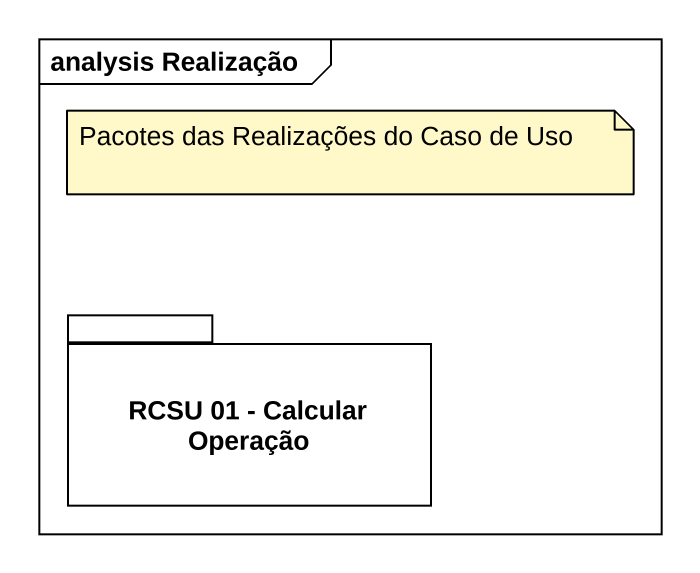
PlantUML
@startuml
mainframe analysis Realização
package "RCSU 01 - Calcular Operação" as RCSU_01_Calcular_Operação {
}
note as N1
  Pacotes das Realizações do Caso de Uso
end note
@enduml
